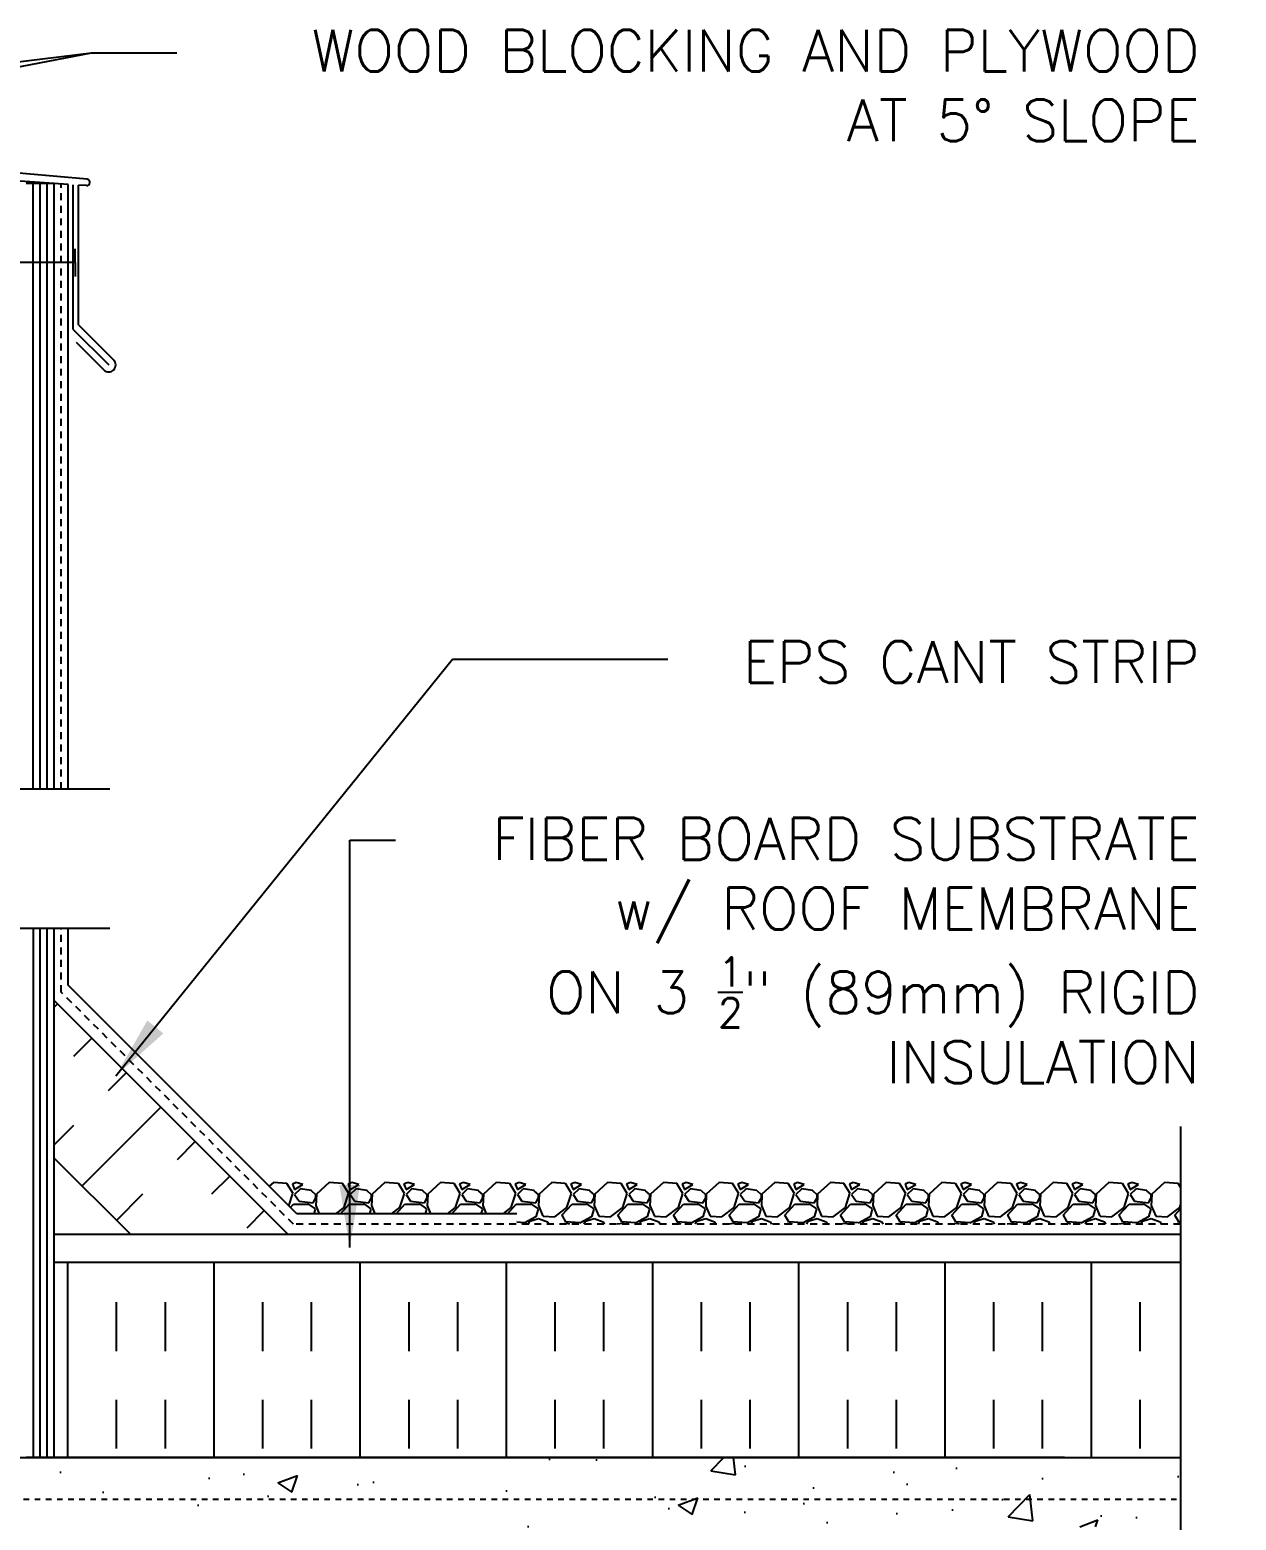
# Model space of a CAD drawing. Header units: inches. Extents: x 176.8 to 235.1, y 171.4 to 250.1.
# Drawn here: x 213.42 to 235.08, y 222.51 to 249.27 of the extents above; entities that cross this region are included whole.
import ezdxf

# ---------------------------------------------------------------- set-up
doc = ezdxf.new("R2010")
doc.units = ezdxf.units.IN
doc.header["$LTSCALE"] = 0.5
doc.header["$MEASUREMENT"] = 0
doc.linetypes.add('DASHED2', pattern=[0.375, 0.25, -0.125])
doc.linetypes.add('HIDDEN2', pattern=[0.1875, 0.125, -0.0625])
for name, color, linetype in [('HATCH', 12, 'Continuous'), ('Hidden2', 12, 'HIDDEN2'), ('line25', 2, 'Continuous'), ('LINE50', 5, 'Continuous'), ('LINE9', 9, 'Continuous'), ('TEXT', 4, 'Continuous')]:
    doc.layers.add(name, color=color, linetype=linetype)
doc.styles.add('DIM', font='romans.shx', dxfattribs={"width": 0.7})
doc.styles.add('ROMANS', font='romans.shx', dxfattribs={"height": 0.75})
doc.dimstyles.new('ext_12', dxfattribs={"dimscale": 12, "dimtxt": 0.075, "dimasz": 0.09375, "dimexe": 0.09375, "dimexo": 0.0625, "dimgap": 0.0625, "dimtad": 1, "dimdec": 1, "dimzin": 2, "dimdsep": 46, "dimlunit": 4, "dimtxsty": 'DIM', "dimcen": 0.09, "dimdle": 0.09375, "dimclrt": 4, "dimadec": 0, "dimazin": 0, "dimtfac": 1, "dimtdec": 1, "dimtmove": 2, "dimatfit": 3, "dimfxl": 1, "dimfrac": 2, "dimtolj": 1, "dimtzin": 0, "dimarcsym": 0})

msp = doc.modelspace()

# ---------------------------------------------------------------- hatches: boundary and pattern name
at = {"layer": 'HATCH'}
h = msp.add_hatch(dxfattribs=at)
h.set_pattern_fill('AR-CONC', color=256, scale=0.5)
h.set_pattern_definition([(50, (0, 0), (3.5863, -0.31376), [0.375, -4.125]), (355, (0, 0), (-0.693757, 3.76096), [0.3, -3.3]), (100.4514, (0.299, -0.026), (2.892544, 3.4472), [0.3187, -3.50571]), (46.1842, (0, 1), (5.336207, -0.827596), [0.5625, -6.1875]), (96.6356, (0.4447, 0.931), (4.67331, 4.87059), [0.47805, -5.25857]), (351.1842, (0, 1), (4.67331, 4.87059), [0.45, -4.95]), (21, (0.5, 0.75), (2.984535, -2.013094), [0.375, -4.125]), (326, (0.5, 0.75), (1.216577, 3.62575), [0.3, -3.3]), (71.4514, (0.7487, 0.5822), (4.201112, 1.612656), [0.3187, -3.50571]), (37.5, (0, 0), (0.0607993, 1.6644693), [0, -3.26, 0, -3.35, 0, -3.3125]), (7.5, (0, 0), (1.315348, 1.972059), [0, -1.91, 0, -3.185, 0, -1.2625]), (327.5, (-1.115, 0), (2.669112, -0.1127744), [0, -1.25, 0, -3.9, 0, -5.175]), (317.5, (-1.615, 0), (2.915931, 0.500525), [0, -1.625, 0, -2.59, 0, -3.675])])
edge = h.paths.add_edge_path()
edge.add_arc((210.705, 243.212), 0.517, 86.8807, 145)
edge.add_arc((210.032, 243.333), 0.305, 35, 145)
edge.add_arc((209.589, 243.373), 0.236, 35, 145)
edge.add_arc((208.995, 243.125), 0.554, 43.7294, 118.173)
edge.add_arc((208.472, 243.125), 0.554, 61.827, 136.2706)
edge.add_arc((207.878, 243.373), 0.236, 35, 145)
edge.add_arc((207.435, 243.333), 0.305, 35, 145)
edge.add_arc((206.761, 243.212), 0.517, 35, 93.1193)
edge.add_arc((206.705, 243.212), 0.517, 86.8807, 145)
edge.add_arc((206.032, 243.333), 0.305, 35, 145)
edge.add_arc((205.589, 243.373), 0.236, 35, 145)
edge.add_arc((204.995, 243.125), 0.554, 43.7294, 118.173)
edge.add_arc((204.472, 243.125), 0.554, 61.827, 136.2706)
edge.add_arc((203.878, 243.373), 0.236, 35, 145)
edge.add_arc((203.435, 243.333), 0.305, 35, 145)
edge.add_arc((202.761, 243.212), 0.517, 35, 145)
edge.add_arc((202.197, 243.409), 0.172, 35, 145)
edge.add_arc((201.609, 243.195), 0.546, 35, 145)
edge.add_arc((200.791, 243.249), 0.451, 35, 145)
edge.add_arc((200.075, 243.266), 0.423, 35, 145)
edge.add_arc((199.619, 243.431), 0.135, 35, 145)
edge.add_arc((199.103, 242.981), 0.665, 52.4676, 123.7755)
edge.add_line((198.733, 243.534), (198.733, 242.262))
edge.add_arc((199.079, 242.623), 0.5, 226.2109, 246.4218)
edge.add_line((198.879, 242.165), (198.969, 242.165))
edge.add_line((198.969, 242.165), (198.969, 242.123))
edge.add_arc((198.829, 241.916), 0.25, 0, 55.9442, ccw=False)
edge.add_line((199.079, 241.916), (199.079, 241.849))
edge.add_arc((199.017, 241.849), 0.0625, -90, 0, ccw=False)
edge.add_line((199.017, 241.786), (198.969, 241.786))
edge.add_line((198.969, 241.786), (198.969, 241.716))
edge.add_line((198.969, 241.716), (199.074, 241.716))
edge.add_arc((199.037, 242.066), 0.352, 276.1291, 321.5331)
edge.add_arc((199.414, 241.797), 0.113, -12.1844, 154.0569, ccw=False)
edge.add_arc((199.899, 241.793), 0.375, 182.9237, 419.8675)
edge.add_arc((200.219, 242.386), 0.3, 27.597, 243.9425, ccw=False)
edge.add_spline(control_points=[(200.485, 242.525), (200.571, 242.359), (200.824, 241.868), (201.018, 241.188), (201.344, 241.057)], knot_values=[0, 0, 0, 0, 0.579211, 1.703896, 1.703896, 1.703896, 1.703896], degree=3, periodic=0)
edge.add_spline(control_points=[(201.344, 241.057), (201.394, 241.037), (201.448, 241.025), (201.505, 241.016)], knot_values=[1.703896, 1.703896, 1.703896, 1.703896, 1.875321, 1.875321, 1.875321, 1.875321], degree=3, periodic=0)
edge.add_arc((201.546, 241.515), 0.5, 265.2926, 431.7937)
edge.add_arc((201.892, 242.139), 0.242, 90, 218.2327, ccw=False)
edge.add_spline(control_points=[(201.892, 242.381), (202.013, 242.383), (202.832, 242.032), (203.078, 241.585), (203.217, 241.305)], knot_values=[0.038125, 0.038125, 0.038125, 0.038125, 0.320663, 1.237398, 1.237398, 1.237398, 1.237398], degree=3, periodic=0)
edge.add_arc((203.671, 241.515), 0.5, 204.819, 404.1875)
edge.add_spline(control_points=[(204.029, 241.863), (203.922, 242.026), (203.562, 242.117), (203.485, 242.612), (204.033, 242.848), (204.437, 242.877), (204.733, 242.897)], knot_values=[0.229407, 0.229407, 0.229407, 0.229407, 0.844432, 1.128849, 1.464331, 2.389004, 2.389004, 2.389004, 2.389004], degree=3, periodic=0)
edge.add_spline(control_points=[(204.733, 242.897), (205.03, 242.877), (205.433, 242.848), (205.982, 242.612), (205.905, 242.117), (205.545, 242.026), (205.437, 241.863)], knot_values=[0.229407, 0.229407, 0.229407, 0.229407, 1.15408, 1.489562, 1.773979, 2.389004, 2.389004, 2.389004, 2.389004], degree=3, periodic=0)
edge.add_arc((205.796, 241.515), 0.5, 135.8125, 335.181)
edge.add_spline(control_points=[(206.25, 241.305), (206.389, 241.585), (206.634, 242.032), (207.453, 242.383), (207.574, 242.381)], knot_values=[0.038125, 0.038125, 0.038125, 0.038125, 0.95486, 1.237398, 1.237398, 1.237398, 1.237398], degree=3, periodic=0)
edge.add_arc((207.574, 242.139), 0.242, -38.2327, 90, ccw=False)
edge.add_arc((207.921, 241.515), 0.5, 108.2063, 274.7074)
edge.add_spline(control_points=[(207.962, 241.016), (208.019, 241.025), (208.073, 241.037), (208.122, 241.057)], knot_values=[1.703896, 1.703896, 1.703896, 1.703896, 1.875321, 1.875321, 1.875321, 1.875321], degree=3, periodic=0)
edge.add_spline(control_points=[(208.122, 241.057), (208.448, 241.188), (208.643, 241.868), (208.896, 242.359), (208.982, 242.525)], knot_values=[0, 0, 0, 0, 1.124685, 1.703896, 1.703896, 1.703896, 1.703896], degree=3, periodic=0)
edge.add_arc((209.247, 242.386), 0.3, -63.9425, 153.0414, ccw=False)
edge.add_arc((209.567, 241.793), 0.375, 120.1325, 357.0763)
edge.add_arc((210.053, 241.797), 0.113, 25.9431, 192.1844, ccw=False)
edge.add_arc((210.43, 242.066), 0.352, 218.4669, 263.8709)
edge.add_line((210.392, 241.716), (210.497, 241.716))
edge.add_line((210.497, 241.716), (210.497, 241.786))
edge.add_line((210.497, 241.786), (210.45, 241.786))
edge.add_arc((210.45, 241.849), 0.0625, 180, 270, ccw=False)
edge.add_line((210.387, 241.849), (210.387, 241.916))
edge.add_arc((210.637, 241.916), 0.25, 124.0558, 180, ccw=False)
edge.add_line((210.497, 242.123), (210.497, 242.165))
edge.add_line((210.497, 242.165), (210.587, 242.165))
edge.add_arc((210.387, 242.623), 0.5, 293.5782, 313.7891)
edge.add_line((210.733, 242.262), (210.733, 243.728))
h.paths.add_polyline_path([(210.733, 238.07, 0.088416), (210.587, 238.167), (210.497, 238.167), (210.497, 238.209, -0.249069), (210.387, 238.416), (210.387, 238.484, -0.414214), (210.45, 238.546), (210.497, 238.546), (210.497, 238.616), (210.392, 238.616, -0.155529), (210.217, 238.75, 0.180914), (209.799, 239.062), (208.218, 239.414, 0.054974), (207.891, 239.451), (204.733, 239.451), (201.575, 239.451, 0.054974), (201.249, 239.414), (199.668, 239.062, 0.180914), (199.25, 238.75, -0.155529), (199.074, 238.616), (198.969, 238.616), (198.969, 238.546), (199.017, 238.546, -0.414214), (199.079, 238.484), (199.079, 238.416, -0.249069), (198.969, 238.209), (198.969, 238.167), (198.879, 238.167, 0.088416), (198.733, 238.07), (198.733, 235.637), (201.747, 235.637), (202.747, 234.637), (202.747, 236.637), (203.747, 235.637), (210.733, 235.637)])
h.paths.add_polyline_path([(210.733, 233.137), (203.747, 233.137), (202.747, 234.137), (202.747, 232.137), (201.747, 233.137), (198.733, 233.137), (198.733, 230.33, 0.088416), (198.879, 230.232), (198.969, 230.232), (198.969, 230.191, -0.249069), (199.079, 229.983), (199.079, 229.916, -0.414214), (199.017, 229.853), (198.969, 229.853), (198.969, 229.783), (199.074, 229.783, -0.155529), (199.25, 229.649, 0.180914), (199.668, 229.338), (201.249, 228.985, 0.054974), (201.575, 228.949), (204.733, 228.949), (207.891, 228.949, 0.054974), (208.218, 228.985), (209.799, 229.338, 0.180914), (210.217, 229.649, -0.155529), (210.392, 229.783), (210.497, 229.783), (210.497, 229.853), (210.45, 229.853, -0.414214), (210.387, 229.916), (210.387, 229.983, -0.249069), (210.497, 230.191), (210.497, 230.232), (210.587, 230.232, 0.088416), (210.733, 230.33)])
edge = h.paths.add_edge_path()
edge.add_arc((210.387, 225.776), 0.5, 46.2109, 66.4218)
edge.add_line((210.587, 226.235), (210.497, 226.235))
edge.add_line((210.497, 226.235), (210.497, 226.276))
edge.add_arc((210.637, 226.483), 0.25, 180, 235.9442, ccw=False)
edge.add_line((210.387, 226.483), (210.387, 226.551))
edge.add_arc((210.45, 226.551), 0.0625, 90, 180, ccw=False)
edge.add_line((210.45, 226.613), (210.497, 226.613))
edge.add_line((210.497, 226.613), (210.497, 226.683))
edge.add_line((210.497, 226.683), (210.392, 226.683))
edge.add_arc((210.43, 226.334), 0.352, 96.1291, 141.5331)
edge.add_arc((210.053, 226.602), 0.113, 167.8156, 334.0569, ccw=False)
edge.add_arc((209.567, 226.607), 0.375, 2.9237, 239.8675)
edge.add_arc((209.247, 226.013), 0.3, -152.403, 63.9425, ccw=False)
edge.add_spline(control_points=[(208.982, 225.874), (208.896, 226.041), (208.643, 226.531), (208.448, 227.212), (208.122, 227.343)], knot_values=[0, 0, 0, 0, 0.579211, 1.703896, 1.703896, 1.703896, 1.703896], degree=3, periodic=0)
edge.add_spline(control_points=[(208.122, 227.343), (208.073, 227.362), (208.019, 227.375), (207.962, 227.383)], knot_values=[1.703896, 1.703896, 1.703896, 1.703896, 1.875321, 1.875321, 1.875321, 1.875321], degree=3, periodic=0)
edge.add_arc((207.921, 226.885), 0.5, 85.2926, 251.7937)
edge.add_arc((207.574, 226.26), 0.242, -90, 38.2327, ccw=False)
edge.add_spline(control_points=[(207.574, 226.018), (207.453, 226.016), (206.634, 226.368), (206.389, 226.815), (206.25, 227.095)], knot_values=[0.038125, 0.038125, 0.038125, 0.038125, 0.320663, 1.237398, 1.237398, 1.237398, 1.237398], degree=3, periodic=0)
edge.add_spline(control_points=[(206.24, 227.114), (206.243, 227.108), (206.246, 227.101), (206.25, 227.095)], knot_values=[1.237398, 1.237398, 1.237398, 1.237398, 1.258119, 1.258119, 1.258119, 1.258119], degree=3, periodic=0)
edge.add_arc((205.796, 226.885), 0.5, 28.0183, 224.1875)
edge.add_spline(control_points=[(205.437, 226.537), (205.545, 226.374), (205.905, 226.283), (205.982, 225.787), (205.433, 225.551), (205.03, 225.523), (204.733, 225.502)], knot_values=[0.229407, 0.229407, 0.229407, 0.229407, 0.844432, 1.128849, 1.464331, 2.389004, 2.389004, 2.389004, 2.389004], degree=3, periodic=0)
edge.add_spline(control_points=[(204.733, 225.502), (204.437, 225.523), (204.033, 225.551), (203.485, 225.787), (203.562, 226.283), (203.922, 226.374), (204.029, 226.537)], knot_values=[0.229407, 0.229407, 0.229407, 0.229407, 1.15408, 1.489562, 1.773979, 2.389004, 2.389004, 2.389004, 2.389004], degree=3, periodic=0)
edge.add_arc((203.671, 226.885), 0.5, 315.8125, 511.9817)
edge.add_spline(control_points=[(203.226, 227.114), (203.223, 227.108), (203.22, 227.101), (203.217, 227.095)], knot_values=[1.237398, 1.237398, 1.237398, 1.237398, 1.258119, 1.258119, 1.258119, 1.258119], degree=3, periodic=0)
edge.add_spline(control_points=[(203.217, 227.095), (203.078, 226.815), (202.832, 226.368), (202.013, 226.016), (201.892, 226.018)], knot_values=[0.038125, 0.038125, 0.038125, 0.038125, 0.95486, 1.237398, 1.237398, 1.237398, 1.237398], degree=3, periodic=0)
edge.add_arc((201.892, 226.26), 0.242, 141.7673, 270, ccw=False)
edge.add_arc((201.546, 226.885), 0.5, 288.2063, 454.7074)
edge.add_spline(control_points=[(201.505, 227.383), (201.448, 227.375), (201.394, 227.362), (201.344, 227.343)], knot_values=[1.703896, 1.703896, 1.703896, 1.703896, 1.875321, 1.875321, 1.875321, 1.875321], degree=3, periodic=0)
edge.add_spline(control_points=[(201.344, 227.343), (201.018, 227.212), (200.824, 226.531), (200.571, 226.041), (200.485, 225.874)], knot_values=[0, 0, 0, 0, 1.124685, 1.703896, 1.703896, 1.703896, 1.703896], degree=3, periodic=0)
edge.add_arc((200.219, 226.013), 0.3, 116.0575, 333.0631, ccw=False)
edge.add_arc((199.899, 226.607), 0.375, 300.1325, 537.0763)
edge.add_arc((199.414, 226.602), 0.113, -154.0569, 12.1844, ccw=False)
edge.add_arc((199.037, 226.334), 0.352, 38.4669, 83.8709)
edge.add_line((199.074, 226.683), (198.969, 226.683))
edge.add_line((198.969, 226.683), (198.969, 226.613))
edge.add_line((198.969, 226.613), (199.017, 226.613))
edge.add_arc((199.017, 226.551), 0.0625, 0, 90, ccw=False)
edge.add_line((199.079, 226.551), (199.079, 226.483))
edge.add_arc((198.829, 226.483), 0.25, 304.0558, 360, ccw=False)
edge.add_line((198.969, 226.276), (198.969, 226.235))
edge.add_line((198.969, 226.235), (198.879, 226.235))
edge.add_arc((199.079, 225.776), 0.5, 113.5782, 133.7891)
edge.add_line((198.733, 226.137), (198.733, 224.137))
edge.add_line((198.733, 224.137), (198.733, 223.666))
edge.add_arc((198.857, 223.531), 0.183, 35, 132.5422, ccw=False)
edge.add_arc((199.146, 223.538), 0.17, 35, 145, ccw=False)
edge.add_arc((199.474, 223.505), 0.229, 35, 145, ccw=False)
edge.add_arc((199.823, 223.523), 0.197, 35, 145, ccw=False)
edge.add_arc((200.173, 223.504), 0.23, 35, 145, ccw=False)
edge.add_arc((200.609, 223.463), 0.302, 35, 145, ccw=False)
edge.add_arc((201.05, 223.5), 0.237, 35, 145, ccw=False)
edge.add_arc((201.527, 223.438), 0.345, 35, 145, ccw=False)
edge.add_arc((201.936, 223.548), 0.154, 35, 145, ccw=False)
edge.add_arc((202.254, 223.502), 0.234, 35, 145, ccw=False)
edge.add_arc((202.645, 223.496), 0.245, 35, 145, ccw=False)
edge.add_arc((203.044, 223.497), 0.242, 35, 145, ccw=False)
edge.add_arc((203.484, 223.467), 0.295, 35, 145, ccw=False)
edge.add_arc((203.89, 223.521), 0.201, 35, 145, ccw=False)
edge.add_arc((204.329, 223.444), 0.334, 35, 145, ccw=False)
edge.add_arc((204.836, 223.473), 0.284, 35, 145, ccw=False)
edge.add_arc((205.282, 223.486), 0.261, 35, 145, ccw=False)
edge.add_arc((205.769, 223.445), 0.333, 35, 145, ccw=False)
edge.add_arc((206.184, 223.536), 0.174, 35, 145, ccw=False)
edge.add_arc((206.534, 223.491), 0.254, 35, 145, ccw=False)
edge.add_arc((206.914, 223.516), 0.21, 35, 145, ccw=False)
edge.add_arc((207.358, 223.445), 0.333, 35, 145, ccw=False)
edge.add_arc((207.852, 223.481), 0.27, 35, 145, ccw=False)
edge.add_arc((208.299, 223.478), 0.275, 35, 145, ccw=False)
edge.add_arc((208.759, 223.471), 0.287, 35, 145, ccw=False)
edge.add_arc((209.173, 223.511), 0.217, 35, 145, ccw=False)
edge.add_arc((209.563, 223.487), 0.259, 35, 145, ccw=False)
edge.add_arc((209.96, 223.507), 0.225, 35, 145, ccw=False)
edge.add_arc((210.332, 223.505), 0.228, 35, 145, ccw=False)
edge.add_arc((210.731, 223.487), 0.259, 35, 145, ccw=False)
edge.add_arc((211.183, 223.469), 0.292, 35.2887, 145, ccw=False)
edge.add_line((211.421, 223.637), (211.421, 224.137))
edge.add_line((211.421, 224.137), (210.733, 224.137))
edge.add_line((210.733, 224.137), (210.733, 226.137))
h.paths.add_polyline_path([(234.079, 223.637), (211.421, 223.637, 0.518967), (210.944, 223.636, 0.520567), (210.519, 223.636, 0.520567), (210.145, 223.636, 0.520567), (209.775, 223.636, 0.520567), (209.351, 223.636, 0.520567), (208.995, 223.636, 0.520567), (208.524, 223.636, 0.520567), (208.073, 223.636, 0.520567), (207.631, 223.636, 0.520567), (207.086, 223.636, 0.520567), (206.742, 223.636, 0.520567), (206.326, 223.636, 0.520567), (206.041, 223.636, 0.520567), (205.496, 223.636, 0.520567), (205.069, 223.636, 0.520567), (204.603, 223.636, 0.520567), (204.055, 223.636, 0.520567), (203.726, 223.636, 0.520567), (203.242, 223.636, 0.520567), (202.846, 223.636, 0.520567), (202.445, 223.636, 0.520567), (202.062, 223.636, 0.520567), (201.81, 223.636, 0.520567), (201.245, 223.636, 0.520567), (200.856, 223.636, 0.520567), (200.362, 223.636, 0.520567), (199.985, 223.636, 0.520567), (199.661, 223.636, 0.520567), (199.286, 223.636, 0.520567), (199.007, 223.636, 0.453316), (198.733, 223.666), (198.733, 222.442), (199.098, 222.442), (199.098, 221.242), (198.733, 221.242), (198.733, 220.492), (199.098, 220.492), (199.098, 220.424, -0.435537), (199.415, 220.38, -0.520567), (199.726, 220.38, -0.520567), (200.2, 220.38, -0.520567), (201.006, 220.38, -0.520567), (201.473, 220.38, -0.520567), (202.29, 220.38, -0.520567), (202.822, 220.38, -0.520567), (203.284, 220.38, -0.520567), (203.828, 220.38, -0.520567), (204.365, 220.38, -0.520567), (204.927, 220.38, -0.520567), (205.271, 220.38, -0.520567), (205.808, 220.38, -0.520567), (206.444, 220.38, -0.514907), (207.233, 220.387), (207.233, 222.387), (207.483, 222.387), (234.079, 222.387)])
h.paths.add_polyline_path([(234.079, 222.137), (207.733, 222.137), (207.733, 221.887), (211.835, 221.887), (212.835, 220.887), (234.079, 220.887)], flags=17)
edge = h.paths.add_edge_path()
edge.add_line((208.733, 220.387), (207.233, 220.387))
edge.add_arc((206.841, 220.102), 0.485, 36.0229, 145)
edge.add_arc((206.126, 220.158), 0.388, 35, 145)
edge.add_arc((205.54, 220.192), 0.328, 35, 145)
edge.add_arc((205.099, 220.26), 0.21, 35, 145)
edge.add_arc((204.646, 220.183), 0.343, 35, 145)
edge.add_arc((204.096, 220.192), 0.328, 35, 145)
edge.add_arc((203.556, 220.19), 0.332, 35, 145)
edge.add_arc((203.053, 220.219), 0.282, 35, 145)
edge.add_arc((202.556, 220.194), 0.325, 35, 145)
edge.add_arc((201.881, 220.094), 0.499, 35, 145)
edge.add_arc((201.239, 220.217), 0.285, 35, 145)
edge.add_arc((200.603, 220.098), 0.492, 35, 145)
edge.add_arc((199.963, 220.214), 0.289, 35, 145)
edge.add_arc((199.571, 220.271), 0.19, 35, 145)
edge.add_arc((199.236, 220.255), 0.219, 35, 129.1397)
edge.add_line((199.098, 220.424), (199.098, 219.292))
edge.add_line((199.098, 219.292), (198.733, 219.292))
edge.add_line((198.733, 219.292), (198.733, 218.542))
edge.add_line((198.733, 218.542), (199.098, 218.542))
edge.add_line((199.098, 218.542), (199.098, 217.342))
edge.add_line((199.098, 217.342), (198.733, 217.342))
edge.add_line((198.733, 217.342), (198.733, 216.592))
edge.add_line((198.733, 216.592), (199.098, 216.592))
edge.add_line((199.098, 216.592), (199.098, 215.808))
edge.add_arc((199.093, 215.759), 0.05, 0, 84.3113, ccw=False)
edge.add_line((199.143, 215.759), (199.143, 215.729))
edge.add_line((199.143, 215.729), (199.243, 215.729))
edge.add_line((199.243, 215.729), (199.243, 214.239))
edge.add_arc((199.418, 214.315), 0.19, 203.6316, 265.6964)
edge.add_arc((199.374, 213.928), 0.2, -7.1071, 81.62, ccw=False)
edge.add_arc((199.947, 213.922), 0.375, 182.9237, 419.8675)
edge.add_arc((200.221, 214.527), 0.293, 25.7984, 253.0731, ccw=False)
edge.add_spline(control_points=[(200.485, 214.655), (200.571, 214.488), (200.824, 213.998), (201.018, 213.317), (201.344, 213.187)], knot_values=[0, 0, 0, 0, 0.579211, 1.703896, 1.703896, 1.703896, 1.703896], degree=3, periodic=0)
edge.add_spline(control_points=[(201.344, 213.187), (201.394, 213.167), (201.448, 213.154), (201.505, 213.146)], knot_values=[1.703896, 1.703896, 1.703896, 1.703896, 1.875321, 1.875321, 1.875321, 1.875321], degree=3, periodic=0)
edge.add_arc((201.546, 213.644), 0.5, 265.2926, 431.7937)
edge.add_arc((201.892, 214.269), 0.242, 90, 218.2327, ccw=False)
edge.add_spline(control_points=[(201.892, 214.511), (202.013, 214.513), (202.832, 214.161), (203.078, 213.714), (203.217, 213.434)], knot_values=[0.038125, 0.038125, 0.038125, 0.038125, 0.320663, 1.237398, 1.237398, 1.237398, 1.237398], degree=3, periodic=0)
edge.add_arc((203.671, 213.644), 0.5, 204.819, 404.1875)
edge.add_spline(control_points=[(204.029, 213.993), (203.922, 214.156), (203.562, 214.246), (203.485, 214.742), (204.033, 214.978), (204.437, 215.006), (204.733, 215.027)], knot_values=[0.229407, 0.229407, 0.229407, 0.229407, 0.844432, 1.128849, 1.464331, 2.389004, 2.389004, 2.389004, 2.389004], degree=3, periodic=0)
edge.add_spline(control_points=[(204.733, 215.027), (205.03, 215.006), (205.433, 214.978), (205.982, 214.742), (205.905, 214.246), (205.545, 214.156), (205.437, 213.993)], knot_values=[0.229407, 0.229407, 0.229407, 0.229407, 1.15408, 1.489562, 1.773979, 2.389004, 2.389004, 2.389004, 2.389004], degree=3, periodic=0)
edge.add_arc((205.796, 213.644), 0.5, 135.8125, 335.181)
edge.add_spline(control_points=[(206.25, 213.434), (206.389, 213.714), (206.634, 214.161), (207.453, 214.513), (207.574, 214.511)], knot_values=[0.038125, 0.038125, 0.038125, 0.038125, 0.95486, 1.237398, 1.237398, 1.237398, 1.237398], degree=3, periodic=0)
edge.add_arc((207.574, 214.269), 0.242, -38.2327, 90, ccw=False)
edge.add_arc((207.921, 213.644), 0.5, 108.2063, 274.7074)
edge.add_spline(control_points=[(207.962, 213.146), (208.019, 213.154), (208.073, 213.167), (208.122, 213.187)], knot_values=[1.703896, 1.703896, 1.703896, 1.703896, 1.875321, 1.875321, 1.875321, 1.875321], degree=3, periodic=0)
edge.add_spline(control_points=[(208.122, 213.187), (208.448, 213.317), (208.643, 213.998), (208.896, 214.488), (208.982, 214.655)], knot_values=[0, 0, 0, 0, 1.124685, 1.703896, 1.703896, 1.703896, 1.703896], degree=3, periodic=0)
edge.add_arc((209.246, 214.527), 0.293, -73.0731, 154.2016, ccw=False)
edge.add_arc((209.519, 213.922), 0.375, 120.1325, 357.0763)
edge.add_arc((210.092, 213.928), 0.2, 98.3788, 187.1071, ccw=False)
edge.add_arc((210.049, 214.315), 0.19, 274.3061, 336.3703)
edge.add_line((210.223, 214.239), (210.223, 215.729))
edge.add_line((210.223, 215.729), (210.323, 215.729))
edge.add_line((210.323, 215.729), (210.323, 215.759))
edge.add_arc((210.373, 215.759), 0.05, 95.6888, 180, ccw=False)
edge.add_line((210.368, 215.808), (210.368, 216.592))
edge.add_line((210.368, 216.592), (210.733, 216.592))
edge.add_line((210.733, 216.592), (210.733, 216.887))
edge.add_line((210.733, 216.887), (210.733, 220.387))
edge.add_line((210.733, 220.387), (209.233, 220.387))
edge.add_line((209.233, 220.387), (209.233, 216.595))
edge.add_line((209.233, 216.595), (209.512, 216.595))
edge.add_line((209.512, 216.595), (209.512, 216.368))
edge.add_line((209.512, 216.368), (209.252, 216.368))
edge.add_line((209.252, 216.368), (208.983, 216.368))
edge.add_line((208.983, 216.368), (208.455, 216.368))
edge.add_line((208.455, 216.368), (208.455, 216.595))
edge.add_line((208.455, 216.595), (208.733, 216.595))
edge.add_line((208.733, 216.595), (208.733, 220.387))
h.paths.add_polyline_path([(210.733, 199.945, 0.088416), (210.587, 200.042), (210.497, 200.042), (210.497, 200.084, -0.249069), (210.387, 200.291), (210.387, 200.359, -0.414214), (210.45, 200.421), (210.392, 200.491, -0.168672), (210.206, 200.641, 0.17445), (209.799, 200.937), (208.218, 201.289, 0.054974), (207.891, 201.326), (204.733, 201.326), (201.575, 201.326, 0.054974), (201.249, 201.289), (199.668, 200.937, 0.17445), (199.26, 200.641, -0.168672), (199.074, 200.491), (199.017, 200.421, -0.414214), (199.079, 200.359), (199.079, 200.291, -0.249069), (198.969, 200.084), (198.969, 200.042), (198.879, 200.042, 0.088416), (198.733, 199.945), (198.733, 197.078), (201.755, 197.078), (202.755, 198.078), (202.755, 197.078), (202.755, 196.078), (203.755, 197.078), (210.733, 197.078)])
h = msp.add_hatch(dxfattribs=at)
h.set_pattern_fill('INSUL', color=256, scale=7, angle=45, style=0)
h.set_pattern_definition([(45, (106.5552, 68.7362), (-1.856155, 1.856155), []), (45, (105.9364, 69.355), (-1.856155, 1.856155), [0.875, -0.875]), (45, (105.3177, 69.9736), (-1.856155, 1.856155), [0.875, -0.875])])
h.paths.add_polyline_path([(215.107, 227.762), (217.935, 227.762), (213.858, 231.839), (213.858, 229.011)])
h = msp.add_hatch(dxfattribs=at)
h.set_pattern_fill('INSUL', color=256, scale=7, angle=90, style=0)
h.set_pattern_definition([(90, (235.1022, 225.545), (-2.625, 2e-16), []), (90, (234.2272, 225.545), (-2.625, 2e-16), [0.875, -0.875]), (90, (233.3522, 225.545), (-2.625, 2e-16), [0.875, -0.875])])
h.paths.add_polyline_path([(213.858, 227.137), (213.858, 223.637), (231.998, 223.637), (231.998, 227.137)])
h.paths.add_polyline_path([(234.079, 223.637), (234.079, 227.137), (232.007, 227.137), (232.007, 223.637)])

# ---------------------------------------------------------------- linework, layer by layer
for p, q in [((214.449, 246.59), (191.483, 248.599)), ((214.108, 246.496), (212.801, 246.588)), ((213.483, 235.637), (213.483, 246.514)), ((213.608, 235.637), (213.608, 246.514)), ((213.733, 235.637), (213.733, 246.514)), ((214.108, 235.637), (214.108, 246.496)), ((214.202, 243.891), (214.202, 246.489)), ((214.44, 246.477), (214.296, 246.485)), ((214.296, 243.974), (214.296, 246.485)), ((214.202, 243.891), (214.839, 243.255)), ((214.296, 243.974), (214.927, 243.343)), ((214.252, 243.665), (214.75, 243.166)), ((213.483, 233.137), (213.483, 223.637)), ((213.608, 223.637), (213.608, 233.137)), ((213.733, 223.637), (213.733, 233.137)), ((214.108, 232.119), (214.108, 233.137)), ((218.215, 228.012), (214.108, 232.119)), ((217.795, 228.576), (217.72, 228.507)), ((218.035, 228.555), (217.795, 228.575)), ((218.205, 228.576), (218.135, 228.546)), ((218.325, 228.536), (218.205, 228.576)), ((218.795, 228.576), (218.565, 228.366)), ((219.035, 228.555), (218.795, 228.575)), ((219.205, 228.576), (219.135, 228.546)), ((219.325, 228.536), (219.205, 228.576)), ((219.795, 228.576), (219.565, 228.366)), ((220.035, 228.555), (219.795, 228.575)), ((220.205, 228.576), (220.135, 228.546)), ((220.325, 228.536), (220.205, 228.576)), ((220.795, 228.576), (220.565, 228.366)), ((221.035, 228.555), (220.795, 228.575)), ((221.205, 228.576), (221.135, 228.546)), ((221.325, 228.536), (221.205, 228.576)), ((221.795, 228.576), (221.565, 228.366)), ((222.035, 228.555), (221.795, 228.575)), ((222.205, 228.576), (222.135, 228.546)), ((222.325, 228.536), (222.205, 228.576)), ((222.795, 228.576), (222.565, 228.366)), ((223.035, 228.555), (222.795, 228.575)), ((223.205, 228.576), (223.135, 228.546)), ((223.325, 228.536), (223.205, 228.576)), ((223.795, 228.576), (223.565, 228.366)), ((224.035, 228.555), (223.795, 228.575)), ((224.205, 228.576), (224.135, 228.546)), ((224.325, 228.536), (224.205, 228.576)), ((224.795, 228.576), (224.565, 228.366)), ((225.035, 228.555), (224.795, 228.575)), ((225.205, 228.576), (225.135, 228.546)), ((225.325, 228.536), (225.205, 228.576)), ((225.795, 228.576), (225.565, 228.366)), ((226.035, 228.555), (225.795, 228.575)), ((226.205, 228.576), (226.135, 228.546)), ((226.325, 228.536), (226.205, 228.576)), ((226.795, 228.576), (226.565, 228.366)), ((227.035, 228.555), (226.795, 228.575)), ((227.205, 228.576), (227.135, 228.546)), ((227.325, 228.536), (227.205, 228.576)), ((227.795, 228.576), (227.565, 228.366)), ((228.035, 228.555), (227.795, 228.575)), ((228.205, 228.576), (228.135, 228.546)), ((228.325, 228.536), (228.205, 228.576)), ((228.795, 228.576), (228.565, 228.366)), ((229.035, 228.555), (228.795, 228.575)), ((229.205, 228.576), (229.135, 228.546)), ((229.325, 228.536), (229.205, 228.576)), ((229.795, 228.576), (229.565, 228.366)), ((230.035, 228.555), (229.795, 228.575)), ((230.205, 228.576), (230.135, 228.546)), ((230.325, 228.536), (230.205, 228.576)), ((230.795, 228.576), (230.565, 228.366)), ((231.035, 228.555), (230.795, 228.575)), ((231.205, 228.576), (231.135, 228.546)), ((231.325, 228.536), (231.205, 228.576)), ((231.795, 228.576), (231.565, 228.366)), ((232.035, 228.555), (231.795, 228.575)), ((232.205, 228.576), (232.135, 228.546)), ((232.325, 228.536), (232.205, 228.576)), ((232.795, 228.576), (232.565, 228.366)), ((233.035, 228.555), (232.795, 228.575)), ((233.205, 228.576), (233.135, 228.546)), ((233.325, 228.536), (233.205, 228.576)), ((233.795, 228.576), (233.565, 228.366)), ((234.035, 228.555), (233.795, 228.575)), ((218.147, 228.377), (218.037, 228.557)), ((218.074, 228.154), (218.145, 228.376)), ((218.135, 228.546), (218.175, 228.446)), ((218.175, 228.446), (218.325, 228.536)), ((218.275, 228.456), (218.175, 228.356)), ((218.175, 228.356), (218.255, 228.236)), ((218.476, 228.427), (218.276, 228.457)), ((218.557, 228.354), (218.477, 228.424)), ((218.505, 228.206), (218.555, 228.296)), ((218.565, 228.366), (218.555, 228.156)), ((218.555, 228.296), (218.555, 228.356)), ((219.147, 228.377), (219.037, 228.557)), ((219.065, 228.126), (219.145, 228.376)), ((219.135, 228.546), (219.175, 228.446)), ((219.175, 228.446), (219.325, 228.536)), ((219.275, 228.456), (219.175, 228.356)), ((219.175, 228.356), (219.255, 228.236)), ((219.476, 228.427), (219.276, 228.457)), ((219.557, 228.354), (219.477, 228.424)), ((219.505, 228.206), (219.555, 228.296)), ((219.565, 228.366), (219.555, 228.156)), ((219.555, 228.296), (219.555, 228.356)), ((220.147, 228.377), (220.037, 228.557)), ((220.065, 228.126), (220.145, 228.376)), ((220.135, 228.546), (220.175, 228.446)), ((220.175, 228.446), (220.325, 228.536)), ((220.275, 228.456), (220.175, 228.356)), ((220.175, 228.356), (220.255, 228.236)), ((220.476, 228.427), (220.276, 228.457)), ((220.557, 228.354), (220.477, 228.424)), ((220.505, 228.206), (220.555, 228.296)), ((220.565, 228.366), (220.555, 228.156)), ((220.555, 228.296), (220.555, 228.356)), ((221.147, 228.377), (221.037, 228.557)), ((221.065, 228.126), (221.145, 228.376)), ((221.135, 228.546), (221.175, 228.446)), ((221.175, 228.446), (221.325, 228.536)), ((221.275, 228.456), (221.175, 228.356)), ((221.175, 228.356), (221.255, 228.236)), ((221.476, 228.427), (221.276, 228.457)), ((221.557, 228.354), (221.477, 228.424)), ((221.505, 228.206), (221.555, 228.296)), ((221.565, 228.366), (221.555, 228.156)), ((221.555, 228.296), (221.555, 228.356)), ((222.147, 228.377), (222.037, 228.557)), ((222.065, 228.126), (222.145, 228.376)), ((222.135, 228.546), (222.175, 228.446)), ((222.175, 228.446), (222.325, 228.536)), ((222.275, 228.456), (222.175, 228.356)), ((222.175, 228.356), (222.255, 228.236)), ((222.476, 228.427), (222.276, 228.457)), ((222.557, 228.354), (222.477, 228.424)), ((222.505, 228.206), (222.555, 228.296)), ((222.565, 228.366), (222.555, 228.156)), ((222.555, 228.296), (222.555, 228.356)), ((223.147, 228.377), (223.037, 228.557)), ((223.065, 228.126), (223.145, 228.376)), ((223.135, 228.546), (223.175, 228.446)), ((223.175, 228.446), (223.325, 228.536)), ((223.275, 228.456), (223.175, 228.356)), ((223.175, 228.356), (223.255, 228.236)), ((223.476, 228.427), (223.276, 228.457)), ((223.557, 228.354), (223.477, 228.424)), ((223.505, 228.206), (223.555, 228.296)), ((223.565, 228.366), (223.555, 228.156)), ((223.555, 228.296), (223.555, 228.356)), ((224.147, 228.377), (224.037, 228.557)), ((224.065, 228.126), (224.145, 228.376)), ((224.135, 228.546), (224.175, 228.446)), ((224.175, 228.446), (224.325, 228.536)), ((224.275, 228.456), (224.175, 228.356)), ((224.175, 228.356), (224.255, 228.236)), ((224.476, 228.427), (224.276, 228.457)), ((224.557, 228.354), (224.477, 228.424)), ((224.505, 228.206), (224.555, 228.296)), ((224.565, 228.366), (224.555, 228.156)), ((224.555, 228.296), (224.555, 228.356)), ((225.147, 228.377), (225.037, 228.557)), ((225.065, 228.126), (225.145, 228.376)), ((225.135, 228.546), (225.175, 228.446)), ((225.175, 228.446), (225.325, 228.536)), ((225.275, 228.456), (225.175, 228.356)), ((225.175, 228.356), (225.255, 228.236)), ((225.476, 228.427), (225.276, 228.457)), ((225.557, 228.354), (225.477, 228.424)), ((225.505, 228.206), (225.555, 228.296)), ((225.565, 228.366), (225.555, 228.156)), ((225.555, 228.296), (225.555, 228.356)), ((226.147, 228.377), (226.037, 228.557)), ((226.065, 228.126), (226.145, 228.376)), ((226.135, 228.546), (226.175, 228.446)), ((226.175, 228.446), (226.325, 228.536)), ((226.275, 228.456), (226.175, 228.356)), ((226.175, 228.356), (226.255, 228.236)), ((226.476, 228.427), (226.276, 228.457)), ((226.557, 228.354), (226.477, 228.424)), ((226.505, 228.206), (226.555, 228.296)), ((226.565, 228.366), (226.555, 228.156)), ((226.555, 228.296), (226.555, 228.356)), ((227.147, 228.377), (227.037, 228.557)), ((227.065, 228.126), (227.145, 228.376)), ((227.135, 228.546), (227.175, 228.446)), ((227.175, 228.446), (227.325, 228.536)), ((227.275, 228.456), (227.175, 228.356)), ((227.175, 228.356), (227.255, 228.236)), ((227.476, 228.427), (227.276, 228.457)), ((227.557, 228.354), (227.477, 228.424)), ((227.505, 228.206), (227.555, 228.296)), ((227.565, 228.366), (227.555, 228.156)), ((227.555, 228.296), (227.555, 228.356)), ((228.147, 228.377), (228.037, 228.557)), ((228.065, 228.126), (228.145, 228.376)), ((228.135, 228.546), (228.175, 228.446)), ((228.175, 228.446), (228.325, 228.536)), ((228.275, 228.456), (228.175, 228.356)), ((228.175, 228.356), (228.255, 228.236)), ((228.476, 228.427), (228.276, 228.457)), ((228.557, 228.354), (228.477, 228.424)), ((228.505, 228.206), (228.555, 228.296)), ((228.565, 228.366), (228.555, 228.156)), ((228.555, 228.296), (228.555, 228.356)), ((229.147, 228.377), (229.037, 228.557)), ((229.065, 228.126), (229.145, 228.376)), ((229.135, 228.546), (229.175, 228.446)), ((229.175, 228.446), (229.325, 228.536)), ((229.275, 228.456), (229.175, 228.356)), ((229.175, 228.356), (229.255, 228.236)), ((229.476, 228.427), (229.276, 228.457)), ((229.557, 228.354), (229.477, 228.424)), ((229.505, 228.206), (229.555, 228.296)), ((229.565, 228.366), (229.555, 228.156)), ((229.555, 228.296), (229.555, 228.356)), ((230.147, 228.377), (230.037, 228.557)), ((230.065, 228.126), (230.145, 228.376)), ((230.135, 228.546), (230.175, 228.446)), ((230.175, 228.446), (230.325, 228.536)), ((230.275, 228.456), (230.175, 228.356)), ((230.175, 228.356), (230.255, 228.236)), ((230.476, 228.427), (230.276, 228.457)), ((230.557, 228.354), (230.477, 228.424)), ((230.505, 228.206), (230.555, 228.296)), ((230.565, 228.366), (230.555, 228.156)), ((230.555, 228.296), (230.555, 228.356)), ((231.147, 228.377), (231.037, 228.557)), ((231.065, 228.126), (231.145, 228.376)), ((231.135, 228.546), (231.175, 228.446)), ((231.175, 228.446), (231.325, 228.536)), ((231.275, 228.456), (231.175, 228.356)), ((231.175, 228.356), (231.255, 228.236)), ((231.476, 228.427), (231.276, 228.457)), ((231.557, 228.354), (231.477, 228.424)), ((231.505, 228.206), (231.555, 228.296)), ((231.565, 228.366), (231.555, 228.156)), ((231.555, 228.296), (231.555, 228.356)), ((232.147, 228.377), (232.037, 228.557)), ((232.065, 228.126), (232.145, 228.376)), ((232.135, 228.546), (232.175, 228.446)), ((232.175, 228.446), (232.325, 228.536)), ((232.275, 228.456), (232.175, 228.356)), ((232.175, 228.356), (232.255, 228.236)), ((232.476, 228.427), (232.276, 228.457)), ((232.557, 228.354), (232.477, 228.424)), ((232.505, 228.206), (232.555, 228.296)), ((232.565, 228.366), (232.555, 228.156)), ((232.555, 228.296), (232.555, 228.356)), ((233.147, 228.377), (233.037, 228.557)), ((233.065, 228.126), (233.145, 228.376)), ((233.135, 228.546), (233.175, 228.446)), ((233.175, 228.446), (233.325, 228.536)), ((233.275, 228.456), (233.175, 228.356)), ((233.175, 228.356), (233.255, 228.236)), ((233.476, 228.427), (233.276, 228.457)), ((233.557, 228.354), (233.477, 228.424)), ((233.505, 228.206), (233.555, 228.296)), ((233.565, 228.366), (233.555, 228.156)), ((233.555, 228.296), (233.555, 228.356)), ((234.079, 228.488), (234.037, 228.557)), ((218.101, 228.126), (218.155, 228.186)), ((218.155, 228.186), (218.415, 228.186)), ((218.255, 228.236), (218.505, 228.206)), ((218.415, 228.188), (218.545, 228.098)), ((218.545, 228.096), (218.521, 228.012)), ((218.554, 228.158), (218.615, 228.012)), ((218.917, 228.012), (219.065, 228.127)), ((218.999, 228.012), (219.155, 228.186)), ((219.155, 228.186), (219.415, 228.186)), ((219.255, 228.236), (219.505, 228.206)), ((219.415, 228.188), (219.545, 228.098)), ((219.545, 228.096), (219.521, 228.012)), ((219.554, 228.158), (219.615, 228.012)), ((219.917, 228.012), (220.065, 228.127)), ((219.999, 228.012), (220.155, 228.186)), ((220.155, 228.186), (220.415, 228.186)), ((220.255, 228.236), (220.505, 228.206)), ((220.415, 228.188), (220.545, 228.098)), ((220.545, 228.096), (220.521, 228.012)), ((220.554, 228.158), (220.615, 228.012)), ((220.917, 228.012), (221.065, 228.127)), ((220.999, 228.012), (221.155, 228.186)), ((221.155, 228.186), (221.415, 228.186)), ((221.255, 228.236), (221.505, 228.206)), ((221.415, 228.188), (221.545, 228.098)), ((221.545, 228.096), (221.521, 228.012)), ((221.554, 228.158), (221.615, 228.012)), ((221.917, 228.012), (222.065, 228.127)), ((221.999, 228.012), (222.155, 228.186)), ((222.155, 228.186), (222.415, 228.186)), ((222.255, 228.236), (222.505, 228.206)), ((222.415, 228.188), (222.545, 228.098)), ((222.545, 228.096), (222.505, 227.956)), ((222.554, 228.158), (222.634, 227.968)), ((222.845, 227.957), (223.065, 228.127)), ((222.975, 227.986), (223.155, 228.186)), ((223.155, 228.186), (223.415, 228.186)), ((223.255, 228.236), (223.505, 228.206)), ((223.415, 228.188), (223.545, 228.098)), ((223.545, 228.096), (223.505, 227.956)), ((223.554, 228.158), (223.634, 227.968)), ((223.845, 227.957), (224.065, 228.127)), ((223.975, 227.986), (224.155, 228.186)), ((224.155, 228.186), (224.415, 228.186)), ((224.255, 228.236), (224.505, 228.206)), ((224.415, 228.188), (224.545, 228.098)), ((224.545, 228.096), (224.505, 227.956)), ((224.554, 228.158), (224.634, 227.968)), ((224.845, 227.957), (225.065, 228.127)), ((224.975, 227.986), (225.155, 228.186)), ((225.155, 228.186), (225.415, 228.186)), ((225.255, 228.236), (225.505, 228.206)), ((225.415, 228.188), (225.545, 228.098)), ((225.545, 228.096), (225.505, 227.956)), ((225.554, 228.158), (225.634, 227.968)), ((225.845, 227.957), (226.065, 228.127)), ((225.975, 227.986), (226.155, 228.186)), ((226.155, 228.186), (226.415, 228.186)), ((226.255, 228.236), (226.505, 228.206)), ((226.415, 228.188), (226.545, 228.098)), ((226.545, 228.096), (226.505, 227.956)), ((226.554, 228.158), (226.634, 227.968)), ((226.845, 227.957), (227.065, 228.127)), ((226.975, 227.986), (227.155, 228.186)), ((227.155, 228.186), (227.415, 228.186)), ((227.255, 228.236), (227.505, 228.206)), ((227.415, 228.188), (227.545, 228.098)), ((227.545, 228.096), (227.505, 227.956)), ((227.554, 228.158), (227.634, 227.968)), ((227.845, 227.957), (228.065, 228.127)), ((227.975, 227.986), (228.155, 228.186)), ((228.155, 228.186), (228.415, 228.186)), ((228.255, 228.236), (228.505, 228.206)), ((228.415, 228.188), (228.545, 228.098)), ((228.545, 228.096), (228.505, 227.956)), ((228.554, 228.158), (228.634, 227.968)), ((228.845, 227.957), (229.065, 228.127)), ((228.975, 227.986), (229.155, 228.186)), ((229.155, 228.186), (229.415, 228.186)), ((229.255, 228.236), (229.505, 228.206)), ((229.415, 228.188), (229.545, 228.098)), ((229.545, 228.096), (229.505, 227.956)), ((229.554, 228.158), (229.634, 227.968)), ((229.845, 227.957), (230.065, 228.127)), ((229.975, 227.986), (230.155, 228.186)), ((230.155, 228.186), (230.415, 228.186)), ((230.255, 228.236), (230.505, 228.206)), ((230.415, 228.188), (230.545, 228.098)), ((230.545, 228.096), (230.505, 227.956)), ((230.554, 228.158), (230.634, 227.968)), ((230.845, 227.957), (231.065, 228.127)), ((230.975, 227.986), (231.155, 228.186)), ((231.155, 228.186), (231.415, 228.186)), ((231.255, 228.236), (231.505, 228.206)), ((231.415, 228.188), (231.545, 228.098)), ((231.545, 228.096), (231.505, 227.956)), ((231.554, 228.158), (231.634, 227.968)), ((231.845, 227.957), (232.065, 228.127)), ((231.975, 227.986), (232.155, 228.186)), ((232.155, 228.186), (232.415, 228.186)), ((232.255, 228.236), (232.505, 228.206)), ((232.415, 228.188), (232.545, 228.098)), ((232.545, 228.096), (232.505, 227.956)), ((232.554, 228.158), (232.634, 227.968)), ((232.845, 227.957), (233.065, 228.127)), ((232.975, 227.986), (233.155, 228.186)), ((233.155, 228.186), (233.415, 228.186)), ((233.255, 228.236), (233.505, 228.206)), ((233.415, 228.188), (233.545, 228.098)), ((233.545, 228.096), (233.505, 227.956)), ((233.554, 228.158), (233.634, 227.968)), ((233.845, 227.957), (234.065, 228.127)), ((233.975, 227.986), (234.079, 228.102)), ((234.065, 228.126), (234.079, 228.169)), ((222.164, 228.012), (218.215, 228.012)), ((222.164, 227.887), (222.164, 227.887)), ((222.295, 227.848), (222.164, 227.858)), ((222.506, 227.955), (222.296, 227.845)), ((222.373, 227.824), (222.395, 227.876)), ((222.395, 227.876), (222.555, 227.926)), ((222.555, 227.926), (222.715, 227.866)), ((222.635, 227.966), (222.845, 227.956)), ((222.715, 227.866), (222.734, 227.824)), ((223.066, 227.835), (222.965, 227.824)), ((223.047, 227.866), (222.977, 227.986)), ((223.295, 227.848), (223.045, 227.868)), ((223.113, 227.824), (223.065, 227.837)), ((223.506, 227.955), (223.296, 227.845)), ((223.373, 227.824), (223.395, 227.876)), ((223.395, 227.876), (223.555, 227.926)), ((223.555, 227.926), (223.715, 227.866)), ((223.635, 227.966), (223.845, 227.956)), ((223.715, 227.866), (223.734, 227.824)), ((224.066, 227.835), (223.965, 227.824)), ((224.047, 227.866), (223.977, 227.986)), ((224.295, 227.848), (224.045, 227.868)), ((224.113, 227.824), (224.065, 227.837)), ((224.506, 227.955), (224.296, 227.845)), ((224.373, 227.824), (224.395, 227.876)), ((224.395, 227.876), (224.555, 227.926)), ((224.555, 227.926), (224.715, 227.866)), ((224.635, 227.966), (224.845, 227.956)), ((224.715, 227.866), (224.734, 227.824)), ((225.066, 227.835), (224.965, 227.824)), ((225.047, 227.866), (224.977, 227.986)), ((225.295, 227.848), (225.045, 227.868)), ((225.113, 227.824), (225.065, 227.837)), ((225.506, 227.955), (225.296, 227.845)), ((225.373, 227.824), (225.395, 227.876)), ((225.395, 227.876), (225.555, 227.926)), ((225.555, 227.926), (225.715, 227.866)), ((225.635, 227.966), (225.845, 227.956)), ((225.715, 227.866), (225.734, 227.824)), ((226.066, 227.835), (225.965, 227.824)), ((226.047, 227.866), (225.977, 227.986)), ((226.295, 227.848), (226.045, 227.868)), ((226.113, 227.824), (226.065, 227.837)), ((226.506, 227.955), (226.296, 227.845)), ((226.373, 227.824), (226.395, 227.876)), ((226.395, 227.876), (226.555, 227.926)), ((226.555, 227.926), (226.715, 227.866)), ((226.635, 227.966), (226.845, 227.956)), ((226.715, 227.866), (226.734, 227.824)), ((227.066, 227.835), (226.965, 227.824)), ((227.047, 227.866), (226.977, 227.986)), ((227.295, 227.848), (227.045, 227.868)), ((227.113, 227.824), (227.065, 227.837)), ((227.506, 227.955), (227.296, 227.845)), ((227.373, 227.824), (227.395, 227.876)), ((227.395, 227.876), (227.555, 227.926)), ((227.555, 227.926), (227.715, 227.866)), ((227.635, 227.966), (227.845, 227.956)), ((227.715, 227.866), (227.734, 227.824)), ((228.066, 227.835), (227.965, 227.824)), ((228.047, 227.866), (227.977, 227.986)), ((228.295, 227.848), (228.045, 227.868)), ((228.113, 227.824), (228.065, 227.837)), ((228.506, 227.955), (228.296, 227.845)), ((228.373, 227.824), (228.395, 227.876)), ((228.395, 227.876), (228.555, 227.926)), ((228.555, 227.926), (228.715, 227.866)), ((228.635, 227.966), (228.845, 227.956)), ((228.715, 227.866), (228.734, 227.824)), ((229.066, 227.835), (228.965, 227.824)), ((229.047, 227.866), (228.977, 227.986)), ((229.295, 227.848), (229.045, 227.868)), ((229.113, 227.824), (229.065, 227.837)), ((229.506, 227.955), (229.296, 227.845)), ((229.373, 227.824), (229.395, 227.876)), ((229.395, 227.876), (229.555, 227.926)), ((229.555, 227.926), (229.715, 227.866)), ((229.635, 227.966), (229.845, 227.956)), ((229.715, 227.866), (229.734, 227.824)), ((230.066, 227.835), (229.965, 227.824)), ((230.047, 227.866), (229.977, 227.986)), ((230.295, 227.848), (230.045, 227.868)), ((230.113, 227.824), (230.065, 227.837)), ((230.506, 227.955), (230.296, 227.845)), ((230.373, 227.824), (230.395, 227.876)), ((230.395, 227.876), (230.555, 227.926)), ((230.555, 227.926), (230.715, 227.866)), ((230.635, 227.966), (230.845, 227.956)), ((230.715, 227.866), (230.734, 227.824)), ((231.066, 227.835), (230.965, 227.824)), ((231.047, 227.866), (230.977, 227.986)), ((231.295, 227.848), (231.045, 227.868)), ((231.113, 227.824), (231.065, 227.837)), ((231.506, 227.955), (231.296, 227.845)), ((231.373, 227.824), (231.395, 227.876)), ((231.395, 227.876), (231.555, 227.926)), ((231.555, 227.926), (231.715, 227.866)), ((231.635, 227.966), (231.845, 227.956)), ((231.715, 227.866), (231.734, 227.824)), ((232.066, 227.835), (231.965, 227.824)), ((232.047, 227.866), (231.977, 227.986)), ((232.295, 227.848), (232.045, 227.868)), ((232.113, 227.824), (232.065, 227.837)), ((232.506, 227.955), (232.296, 227.845)), ((232.373, 227.824), (232.395, 227.876)), ((232.395, 227.876), (232.555, 227.926)), ((232.555, 227.926), (232.715, 227.866)), ((232.635, 227.966), (232.845, 227.956)), ((232.715, 227.866), (232.734, 227.824)), ((233.066, 227.835), (232.965, 227.824)), ((233.047, 227.866), (232.977, 227.986)), ((233.295, 227.848), (233.045, 227.868)), ((233.113, 227.824), (233.065, 227.837)), ((233.506, 227.955), (233.296, 227.845)), ((233.373, 227.824), (233.395, 227.876)), ((233.395, 227.876), (233.555, 227.926)), ((233.555, 227.926), (233.715, 227.866)), ((233.635, 227.966), (233.845, 227.956)), ((233.715, 227.866), (233.734, 227.824)), ((234.066, 227.835), (233.965, 227.824)), ((234.047, 227.866), (233.977, 227.986)), ((234.079, 227.865), (234.045, 227.868)), ((234.079, 227.833), (234.065, 227.837))]:
    msp.add_line(p, q, dxfattribs=at)
for centre, radius, start, end in [((214.444, 246.533), 0.0567, 265, 85), ((214.839, 243.255), 0.125, 225, 45)]:
    msp.add_arc(centre, radius, start, end, dxfattribs=at)
at = {"layer": 'Hidden2', "linetype": 'HIDDEN2'}
msp.add_line((207.309, 222.887), (234.079, 222.887), dxfattribs=at)
at = {"layer": 'line25'}
for p, q in [((213.858, 246.514), (213.358, 246.514)), ((213.858, 235.637), (213.858, 246.514)), ((213.858, 223.637), (213.858, 233.137)), ((218.06, 227.637), (213.858, 231.839)), ((215.232, 227.637), (213.858, 229.011)), ((211.421, 223.637), (234.079, 223.637)), ((231.998, 223.637), (213.358, 223.637))]:
    msp.add_line(p, q, dxfattribs=at)
msp.add_lwpolyline([(234.079, 227.137), (213.858, 227.137)], dxfattribs=at)
at = {"layer": 'LINE50', "color": 9, "linetype": 'DASHED2'}
for p, q in [((213.983, 235.637), (213.983, 246.505)), ((213.983, 231.994), (213.983, 233.137)), ((218.153, 227.824), (213.983, 231.994)), ((234.079, 227.824), (218.153, 227.824))]:
    msp.add_line(p, q, dxfattribs=at)
at = {"layer": 'LINE9'}
for p, q in [((214.236, 245.092), (214.236, 245.342)), ((214.236, 245.092), (212.39, 245.092)), ((214.236, 245.092), (214.236, 244.842)), ((214.858, 235.637), (203.747, 235.637)), ((214.858, 233.137), (203.747, 233.137))]:
    msp.add_line(p, q, dxfattribs=at)
for points in [[(234.079, 229.576), (234.079, 218.482), (233.079, 217.482), (235.079, 217.482), (234.079, 216.482), (234.079, 205.387)], [(234.079, 227.637), (213.858, 227.637)]]:
    msp.add_lwpolyline(points, dxfattribs=at)

# ---------------------------------------------------------------- texts
at = {"layer": 'TEXT', "char_height": 0.75, "attachment_point": 3, "style": 'ROMANS'}
for s, insert, width in [('\\A1;WOOD BLOCKING AND PLYWOOD \\PAT 5%%D SLOPE', (234.421, 249.272), 19.25453), ('\\A1;EPS CANT STRIP', (234.421, 238.294), 9.59335), ('\\A1;FIBER BOARD SUBSTRATE\\Pw/ ROOF MEMBRANE \\PON 3 {\\H0.7x;\\S1/2;}" (89mm) RIGID \\PINSULATION', (234.421, 235.119), 26.1134)]:
    msp.add_mtext(s, dxfattribs=dict(at, insert=insert, width=width))

# ---------------------------------------------------------------- leaders
at = {"layer": 'TEXT'}
for points in [[(198.608, 245.762), (214.528, 248.861)], [(202.971, 247.425), (214.528, 248.861), (216.063, 248.861)], [(214.967, 230.491), (221.012, 237.97), (224.876, 237.97)], [(219.164, 227.404), (219.164, 234.719), (219.987, 234.719)]]:
    msp.add_leader(points, dimstyle='ext_12', override={"dimgap": 0.0625, "dimtad": 0}, dxfattribs=at)

doc.saveas('drawing.dxf')
